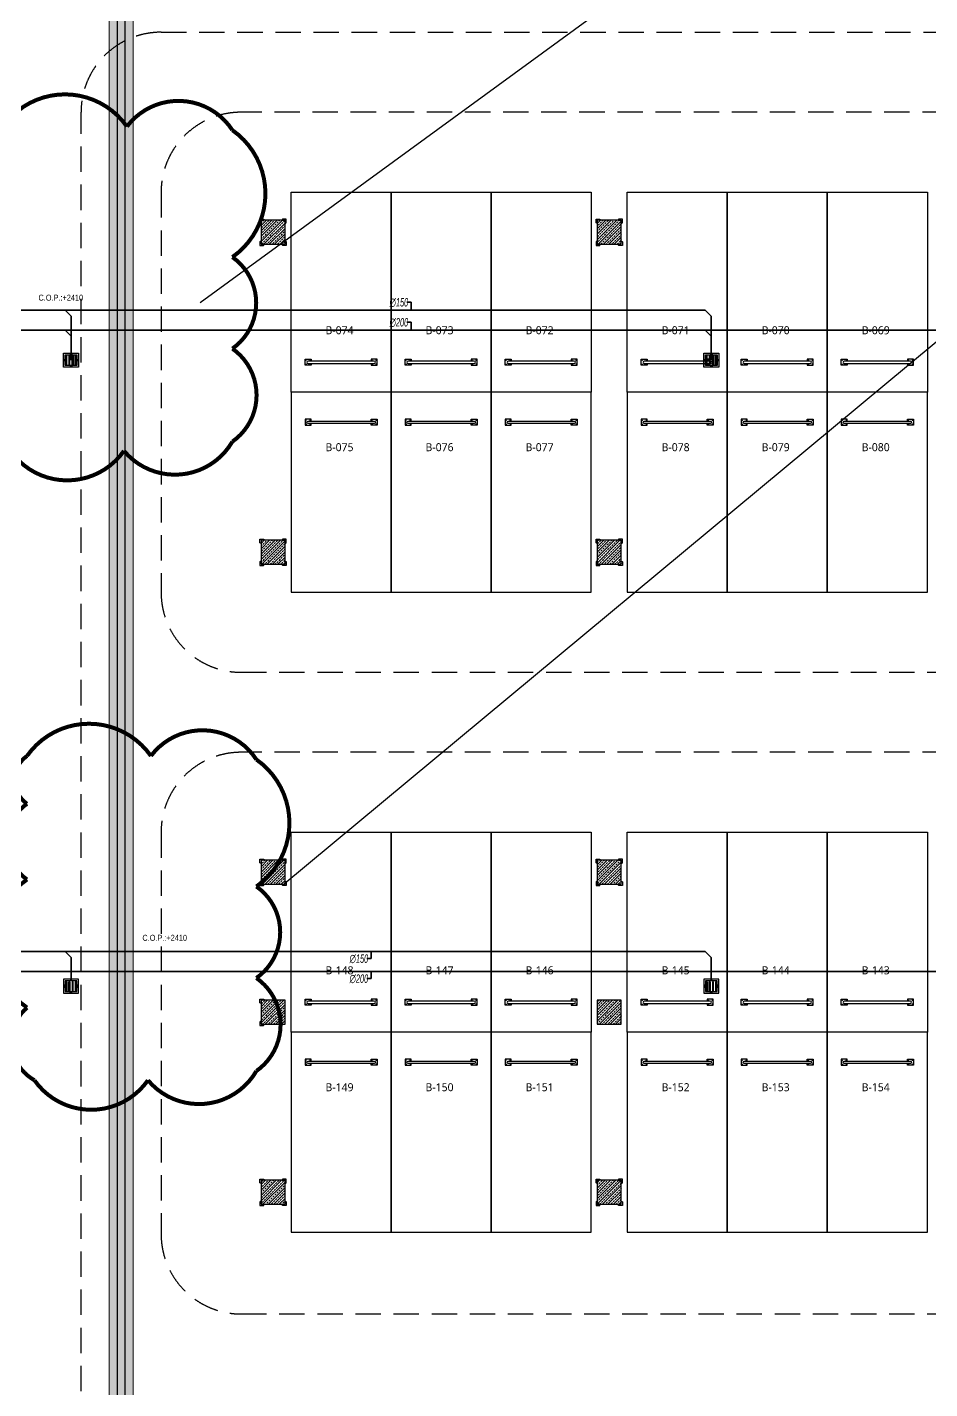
# Model space of a CAD drawing. Header units: millimetres. Extents: x -379292 to 1221486, y 92049 to 447512.
# Drawn here: x 65703 to 88258, y 235708 to 269744 of the extents above; entities that cross this region are included whole.
import ezdxf
from ezdxf.enums import TextEntityAlignment as Align

# ---------------------------------------------------------------- set-up
doc = ezdxf.new("R2010")
doc.units = ezdxf.units.MM
doc.linetypes.add('HIDDEN', pattern=[9.525, 6.35, -3.175])
for name, color, linetype, lineweight in [('0-KRCN-SHT YAĞMURSUYUBORUSU-100', 3, 'PISSU_LINE50', 35), ('0-KRCN-SHT-KOLADI-YAZIYAĞMURSUYU', 4, 'Continuous', 35), ('E_CT_KA', 4, 'Continuous', 9)]:
    doc.layers.add(name, color=color, linetype=linetype, lineweight=lineweight)
for name, color, linetype in [('04_RAIN INLET', 51, 'Continuous'), ('05_HATCH CONCRETE', 141, 'Continuous'), ('05_SYMBOL', 2, 'Continuous'), ('202-A-Y-MahalAd', 141, 'Continuous'), ('E_CT_ZA', 6, 'Continuous'), ('M_YANGIN_SPR_ CAP', 7, 'Continuous')]:
    doc.layers.add(name, color=color, linetype=linetype)
doc.styles.add('DOA.ARIAL', font='arial.ttf')
doc.styles.add('MUF', font='isocpeur.ttf')
doc.styles.get("Standard").update_dxf_attribs({"font": 'segoeuil.ttf'})
doc.styles.add('ÇAP-2', font='ARIALNBI.TTF')
doc.linetypes.add('PISSU_LINE50', pattern='A,50,-10,["C",MUF,S=10,R=0,X=1,Y=-5],0', length=60)
pattern_1 = [(225, (905000, -3e-07), (67.351921, -67.351921), []), (225, (904932.65, -3e-07), (67.351921, -67.351921), [47.625, -23.8125])]

# ---------------------------------------------------------------- blocks, each defined once
blk = doc.blocks.new('202_Vida')
at = {"color": 0, "linetype": 'ByBlock', "ltscale": 0.2}
for points in [[(1, 0), (-1, 0)], [(0, 1), (0, -1)]]:
    blk.add_lwpolyline(points, dxfattribs=at)
at = {"color": 0, "linetype": 'ByBlock'}
for radius in [0.42, 0.23, 0.155]:
    blk.add_circle((0, 0), radius, dxfattribs=at)
blk = doc.blocks.new('202_Stoper')
at = {"color": 0, "linetype": 'ByBlock'}
for points in [[(-750, -30), (-750, -75), (-900, -75), (-900, 75), (-750, 75), (-750, 30)], [(750, -30), (750, -75), (900, -75), (900, 75), (750, 75), (750, 30)]]:
    blk.add_lwpolyline(points, dxfattribs=at)
blk.add_lwpolyline([(825, -30, 1), (825, 30), (-825, 30, 1), (-825, -30)], format="xyb", close=True, dxfattribs=at)
at = {"color": 0, "linetype": 'ByBlock', "yscale": 10, "zscale": 10, "rotation": 180}
for p, xscale in [((-877, 53), -10), ((-772, 53), 10), ((772, 53), -10), ((877, 53), 10)]:
    blk.add_blockref('202_Vida', p, dxfattribs=dict(at, xscale=xscale))
at = {"color": 0, "linetype": 'ByBlock', "yscale": 10, "zscale": 10}
for p, xscale in [((-877, -52), 10), ((-772, -52), -10), ((772, -52), 10), ((877, -52), -10)]:
    blk.add_blockref('202_Vida', p, dxfattribs=dict(at, xscale=xscale))
blk = doc.blocks.new('202_Mahalblok')
at = {"color": 0, "linetype": 'ByBlock', "flags": 128}
blk.add_lwpolyline([(0, 0), (0, 5000), (2500, 5000), (2500, 0)], close=True, dxfattribs=at)
at = {"color": 252}
blk.add_blockref('202_Stoper', (1250, 750), dxfattribs=at)
at = {"color": 0, "linetype": 'ByBlock', "ltscale": 25}
blk.add_attdef('MAHALNO', text='', height=200, dxfattribs=at).set_placement((1209, 1390), align=Align.BOTTOM_CENTER)
blk = doc.blocks.new('bariyer')
at = {"color": 8, "ltscale": 25}
blk.add_lwpolyline([(0, -70), (15, -70, 0.414214), (30, -55), (30, 30), (-55, 30, 0.414214), (-70, 15), (-70, 0), (0, 0)], format="xyb", close=True, dxfattribs=at)
blk = doc.blocks.new('OtoParkBodrumKatMimari')
at = {"layer": '05_HATCH CONCRETE'}
h = blk.add_hatch(dxfattribs=at)
h.set_pattern_fill('ANSI33', color=8, scale=15, angle=180, style=0)
h.set_pattern_definition(pattern_1)
h.paths.add_polyline_path([(20500, 164100), (19900, 164100), (19900, 163500), (20500, 163500)])
h = blk.add_hatch(dxfattribs=at)
h.set_pattern_fill('ANSI33', color=8, scale=15, angle=180, style=0)
h.set_pattern_definition(pattern_1)
h.paths.add_polyline_path([(28900, 164100), (28300, 164100), (28300, 163500), (28900, 163500)])
h = blk.add_hatch(dxfattribs=at)
h.set_pattern_fill('ANSI33', color=8, scale=15, angle=180, style=0)
h.set_pattern_definition(pattern_1)
h.paths.add_polyline_path([(20500, 156100), (19900, 156100), (19900, 155500), (20500, 155500)])
h = blk.add_hatch(dxfattribs=at)
h.set_pattern_fill('ANSI33', color=8, scale=15, angle=180, style=0)
h.set_pattern_definition(pattern_1)
h.paths.add_polyline_path([(28900, 156100), (28300, 156100), (28300, 155500), (28900, 155500)])
h = blk.add_hatch(dxfattribs=at)
h.set_pattern_fill('ANSI33', color=8, scale=15, angle=180, style=0)
h.set_pattern_definition(pattern_1)
h.paths.add_polyline_path([(20500, 148100), (19900, 148100), (19900, 147500), (20500, 147500)])
h = blk.add_hatch(dxfattribs=at)
h.set_pattern_fill('ANSI33', color=8, scale=15, angle=180, style=0)
h.set_pattern_definition(pattern_1)
h.paths.add_polyline_path([(28900, 148100), (28300, 148100), (28300, 147500), (28900, 147500)])
h = blk.add_hatch(dxfattribs=at)
h.set_pattern_fill('ANSI33', color=8, scale=15, angle=180, style=0)
h.set_pattern_definition(pattern_1)
h.paths.add_polyline_path([(20500, 144600), (19900, 144600), (19900, 144000), (20500, 144000)])
h = blk.add_hatch(dxfattribs=at)
h.set_pattern_fill('ANSI33', color=8, scale=15, angle=180, style=0)
h.set_pattern_definition(pattern_1)
h.paths.add_polyline_path([(28900, 144600), (28300, 144600), (28300, 144000), (28900, 144000)])
h = blk.add_hatch(dxfattribs=at)
h.set_pattern_fill('ANSI33', color=8, scale=15, angle=180, style=0)
h.set_pattern_definition(pattern_1)
h.paths.add_polyline_path([(20500, 140100), (19900, 140100), (19900, 139500), (20500, 139500)])
h = blk.add_hatch(dxfattribs=at)
h.set_pattern_fill('ANSI33', color=8, scale=15, angle=180, style=0)
h.set_pattern_definition(pattern_1)
h.paths.add_polyline_path([(28900, 140100), (28300, 140100), (28300, 139500), (28900, 139500)])
at = {"color": 5}
for points in [[(20500, 164100), (19900, 164100), (19900, 163500), (20500, 163500)], [(28900, 164100), (28300, 164100), (28300, 163500), (28900, 163500)], [(20500, 156100), (19900, 156100), (19900, 155500), (20500, 155500)], [(28900, 156100), (28300, 156100), (28300, 155500), (28900, 155500)], [(20500, 148100), (19900, 148100), (19900, 147500), (20500, 147500)], [(28900, 148100), (28300, 148100), (28300, 147500), (28900, 147500)], [(20500, 144600), (19900, 144600), (19900, 144000), (20500, 144000)], [(28900, 144600), (28300, 144600), (28300, 144000), (28900, 144000)], [(20500, 140100), (19900, 140100), (19900, 139500), (20500, 139500)], [(28900, 140100), (28300, 140100), (28300, 139500), (28900, 139500)]]:
    blk.add_lwpolyline(points, close=True, dxfattribs=at)
at = {"layer": '05_SYMBOL', "color": 252, "linetype": 'HIDDEN', "ltscale": 100}
for points in [[(17400, 168800, 0.414214), (15400, 166800)], [(17400, 138759, 0.414214), (19400, 136759), (128500, 136759, 0.414214), (130500, 138759), (130500, 148800, 0.414214), (128500, 150800), (19400, 150800, 0.414214), (17400, 148800), (17400, 138759)]]:
    blk.add_lwpolyline(points, format="xyb", dxfattribs=at)
for points in [[(17400, 168800), (130500, 168800)], [(15400, 51961), (15400, 166800)]]:
    blk.add_lwpolyline(points, dxfattribs=at)
blk.add_lwpolyline([(130500, 154800), (130500, 164800, 0.414214), (128500, 166800), (19400, 166800, 0.414214), (17400, 164800), (17400, 154800, 0.414214), (19400, 152800), (128500, 152800, 0.414214)], format="xyb", close=True, dxfattribs=at)
at = {"layer": '05_SYMBOL', "color": 8, "xscale": -1}
for p in [(19900, 164100), (28300, 164100), (19900, 156100), (28300, 156100), (19900, 148100), (28300, 148100), (19900, 144600), (19900, 140100), (28300, 140100)]:
    blk.add_blockref('bariyer', p, dxfattribs=at)
at = {"layer": '05_SYMBOL', "color": 8}
for p in [(20500, 164100), (28900, 164100), (20500, 156100), (28900, 156100), (20500, 148100), (28900, 148100), (20500, 140100), (28900, 140100)]:
    blk.add_blockref('bariyer', p, dxfattribs=at)
at = {"layer": '05_SYMBOL', "color": 8, "rotation": 180}
for p in [(19900, 163500), (28300, 163500), (19900, 155500), (28300, 155500), (19900, 147500), (28300, 147500), (19900, 144000), (19900, 139500), (28300, 139500)]:
    blk.add_blockref('bariyer', p, dxfattribs=at)
at = {"layer": '05_SYMBOL', "color": 8, "xscale": -1, "rotation": 180}
for p in [(20500, 163500), (28900, 163500), (20500, 155500), (28900, 155500), (20500, 147500), (28900, 147500), (20500, 139500), (28900, 139500)]:
    blk.add_blockref('bariyer', p, dxfattribs=at)
at = {"layer": '202-A-Y-MahalAd', "color": 8, "ltscale": 25}
for p, values in [((20650, 159800), {'MAHALNO': 'B-074'}), ((23150, 159800), {'MAHALNO': 'B-073'}), ((25650, 159800), {'MAHALNO': 'B-072'}), ((29050, 159800), {'MAHALNO': 'B-071'}), ((31550, 159800), {'MAHALNO': 'B-070'}), ((34050, 159800), {'MAHALNO': 'B-069'}), ((20650, 143800), {'MAHALNO': 'B-148'}), ((23150, 143800), {'MAHALNO': 'B-147'}), ((25650, 143800), {'MAHALNO': 'B-146'}), ((29050, 143800), {'MAHALNO': 'B-145'}), ((31550, 143800), {'MAHALNO': 'B-144'}), ((34050, 143800), {'MAHALNO': 'B-143'})]:
    blk.add_blockref('202_Mahalblok', p, dxfattribs=at).add_auto_attribs(values)
ref = blk.add_blockref('202_Mahalblok', (20650, 159800), dxfattribs=dict(at, xscale=-1, rotation=180))
ref.add_attrib('MAHALNO', 'B-075', dxfattribs={"layer": '0', "color": 0, "linetype": 'ByBlock', "ltscale": 25, "height": 200}).set_placement((21859, 158267), align=Align.BOTTOM_CENTER)
ref = blk.add_blockref('202_Mahalblok', (23150, 159800), dxfattribs=dict(at, xscale=-1, rotation=180))
ref.add_attrib('MAHALNO', 'B-076', dxfattribs={"layer": '0', "color": 0, "linetype": 'ByBlock', "ltscale": 25, "height": 200}).set_placement((24359, 158267), align=Align.BOTTOM_CENTER)
ref = blk.add_blockref('202_Mahalblok', (25650, 159800), dxfattribs=dict(at, xscale=-1, rotation=180))
ref.add_attrib('MAHALNO', 'B-077', dxfattribs={"layer": '0', "color": 0, "linetype": 'ByBlock', "ltscale": 25, "height": 200}).set_placement((26859, 158267), align=Align.BOTTOM_CENTER)
ref = blk.add_blockref('202_Mahalblok', (29050, 159800), dxfattribs=dict(at, xscale=-1, rotation=180))
ref.add_attrib('MAHALNO', 'B-078', dxfattribs={"layer": '0', "color": 0, "linetype": 'ByBlock', "ltscale": 25, "height": 200}).set_placement((30259, 158267), align=Align.BOTTOM_CENTER)
ref = blk.add_blockref('202_Mahalblok', (31550, 159800), dxfattribs=dict(at, xscale=-1, rotation=180))
ref.add_attrib('MAHALNO', 'B-079', dxfattribs={"layer": '0', "color": 0, "linetype": 'ByBlock', "ltscale": 25, "height": 200}).set_placement((32759, 158267), align=Align.BOTTOM_CENTER)
ref = blk.add_blockref('202_Mahalblok', (34050, 159800), dxfattribs=dict(at, xscale=-1, rotation=180))
ref.add_attrib('MAHALNO', 'B-080', dxfattribs={"layer": '0', "color": 0, "linetype": 'ByBlock', "ltscale": 25, "height": 200}).set_placement((35259, 158267), align=Align.BOTTOM_CENTER)
ref = blk.add_blockref('202_Mahalblok', (20650, 143800), dxfattribs=dict(at, xscale=-1, rotation=180))
ref.add_attrib('MAHALNO', 'B-149', dxfattribs={"layer": '0', "color": 0, "linetype": 'ByBlock', "ltscale": 25, "height": 200}).set_placement((21859, 142267), align=Align.BOTTOM_CENTER)
ref = blk.add_blockref('202_Mahalblok', (23150, 143800), dxfattribs=dict(at, xscale=-1, rotation=180))
ref.add_attrib('MAHALNO', 'B-150', dxfattribs={"layer": '0', "color": 0, "linetype": 'ByBlock', "ltscale": 25, "height": 200}).set_placement((24359, 142267), align=Align.BOTTOM_CENTER)
ref = blk.add_blockref('202_Mahalblok', (25650, 143800), dxfattribs=dict(at, xscale=-1, rotation=180))
ref.add_attrib('MAHALNO', 'B-151', dxfattribs={"layer": '0', "color": 0, "linetype": 'ByBlock', "ltscale": 25, "height": 200}).set_placement((26859, 142267), align=Align.BOTTOM_CENTER)
ref = blk.add_blockref('202_Mahalblok', (29050, 143800), dxfattribs=dict(at, xscale=-1, rotation=180))
ref.add_attrib('MAHALNO', 'B-152', dxfattribs={"layer": '0', "color": 0, "linetype": 'ByBlock', "ltscale": 25, "height": 200}).set_placement((30259, 142267), align=Align.BOTTOM_CENTER)
ref = blk.add_blockref('202_Mahalblok', (31550, 143800), dxfattribs=dict(at, xscale=-1, rotation=180))
ref.add_attrib('MAHALNO', 'B-153', dxfattribs={"layer": '0', "color": 0, "linetype": 'ByBlock', "ltscale": 25, "height": 200}).set_placement((32759, 142267), align=Align.BOTTOM_CENTER)
ref = blk.add_blockref('202_Mahalblok', (34050, 143800), dxfattribs=dict(at, xscale=-1, rotation=180))
ref.add_attrib('MAHALNO', 'B-154', dxfattribs={"layer": '0', "color": 0, "linetype": 'ByBlock', "ltscale": 25, "height": 200}).set_placement((35259, 142267), align=Align.BOTTOM_CENTER)
blk = doc.blocks.new('*U674')
h = blk.add_hatch()
h.set_pattern_fill('ANSI33', color=0, scale=50, angle=1, style=0)
h.paths.add_polyline_path([(-115637, 200), (9483, 200), (9483, 0), (-115637, 0)])
at = {"color": 0}
blk.add_lwpolyline([(-115637, 200), (9483, 200), (9483, 0), (-115637, 0)], close=True, dxfattribs=at)
at = {"ltscale": 25, "flags": 1}
for tag, p in [('YUKSEKLIK', (-229, -149)), ('KALINLIK', (-229, -213))]:
    blk.add_attdef(tag, p, '', height=50, dxfattribs=at)
blk = doc.blocks.new('*U721')
h = blk.add_hatch()
h.set_pattern_fill('ANSI33', color=0, scale=50, angle=1, style=0)
h.paths.add_polyline_path([(-122433, 600), (2779, 600), (2779, 0), (-122433, 0)])
at = {"color": 0}
blk.add_lwpolyline([(-122433, 600), (2779, 600), (2779, 0), (-122433, 0)], close=True, dxfattribs=at)
at = {"ltscale": 25, "flags": 1}
for tag, p in [('YUKSEKLIK', (-229, -149)), ('KALINLIK', (-229, -213))]:
    blk.add_attdef(tag, p, '', height=50, dxfattribs=at)
blk = doc.blocks.new('A$C15ead506')
at = {"layer": 'E_CT_KA', "color": 6, "rotation": 270}
blk.add_blockref('*U721', (-54200, 54037), dxfattribs=at)
at = {"layer": 'E_CT_ZA', "color": 30, "xscale": -1, "rotation": 270}
blk.add_blockref('*U674', (-54000, 166987), dxfattribs=at)
blk = doc.blocks.new('G$CBAC204B7')
at = {"layer": '04_RAIN INLET', "color": 2}
for p, q in [((0.37, 0.35), (-0.37, 0.35)), ((-0.37, 0.35), (-0.37, -0.35)), ((0.288, 0.268), (-0.288, 0.268)), ((-0.288, 0.268), (-0.288, -0.268)), ((-0.246, 0.227), (-0.247, -0.227)), ((-0.205, 0.227), (-0.246, 0.227)), ((-0.205, 0.227), (-0.206, -0.227)), ((-0.103, -0.227), (-0.103, 0.227)), ((-0.103, 0.227), (-0.061, 0.227)), ((-0.061, 0.227), (-0.062, -0.227)), ((0.062, 0.227), (0.062, -0.227)), ((0.103, 0.227), (0.062, 0.227)), ((0.103, -0.227), (0.103, 0.227)), ((0.206, 0.227), (0.206, -0.227)), ((0.247, 0.227), (0.206, 0.227)), ((0.247, 0.227), (0.247, -0.227)), ((0.288, -0.268), (0.288, 0.268)), ((0.37, -0.35), (0.37, 0.35)), ((-0.37, -0.35), (0.37, -0.35)), ((-0.288, -0.268), (0.288, -0.268)), ((-0.206, -0.227), (-0.247, -0.227)), ((-0.103, -0.227), (-0.062, -0.227)), ((0.103, -0.227), (0.062, -0.227)), ((0.247, -0.227), (0.206, -0.227))]:
    blk.add_line(p, q, dxfattribs=at)
at = {"layer": '04_RAIN INLET', "color": 2, "ltscale": 50}
for p, q in [((-0.288, 0.053), (-0.329, 0.053)), ((0.041, 0.309), (-0.041, 0.309)), ((-0.041, 0.268), (-0.041, 0.309)), ((0.041, 0.268), (0.041, 0.309)), ((0.329, 0.053), (0.288, 0.053)), ((-0.288, -0.053), (-0.329, -0.053)), ((-0.041, -0.309), (-0.041, -0.268)), ((0.041, -0.309), (0.041, -0.268)), ((0.329, -0.053), (0.288, -0.053))]:
    blk.add_line(p, q, dxfattribs=at)
at = {"layer": '04_RAIN INLET', "color": 2, "ltscale": 50, "extrusion": (-2.90481e-21, 1.6744e-09, 1)}
for points in [[(-0.329, 0.053), (-0.329, -0.053)], [(0.329, -0.053), (0.329, 0.053)], [(-0.041, -0.309), (0.041, -0.309)]]:
    blk.add_lwpolyline(points, dxfattribs=at)
blk = doc.blocks.new('IZGARA')
at = {"layer": '04_RAIN INLET', "color": 2}
blk.add_blockref('G$CBAC204B7', (0, 0), dxfattribs=at)
blk = doc.blocks.new('A$Cbceac246')
at = {"layer": '0-KRCN-SHT YAĞMURSUYUBORUSU-100'}
for p, q in [((-3930, 16155), (-6581.1, 16155)), ((-5530, 16155), (-5515, 16140)), ((-5515, 16080, 0), (-5515, 16140)), ((-3930, 16155), (-3915, 16140)), ((-3915, 16080), (-3915, 16140)), ((-730, 16105), (-6581.1, 16105)), ((-5530, 16105), (-5515, 16090)), ((-3930, 16105), (-3915, 16090)), ((-5515, 16030, 0), (-5515, 16090)), ((-3915, 16030), (-3915, 16090)), ((-3930.1, 14552.3), (-6565.7, 14552.3)), ((-5530, 14552.3), (-5515, 14537.3)), ((-5515, 14482.5), (-5515, 14537.3)), ((-3930.1, 14552.3), (-3915.1, 14537.3)), ((-3915, 14482.5), (-3915.1, 14537.3)), ((-730.1, 14502.3), (-6565.7, 14502.3))]:
    blk.add_line(p, q, dxfattribs=at)
at = {"layer": '0-KRCN-SHT-KOLADI-YAZIYAĞMURSUYU', "linetype": 'Continuous'}
for p, q in [((-4675.9, 16175), (-4664.7, 16175)), ((-4675.9, 16175), (-4664.7, 16175)), ((-4664.7, 16156.8), (-4664.7, 16175)), ((-4664.7, 16156.8), (-4664.7, 16175)), ((-4675.9, 16125), (-4664.7, 16125)), ((-4675.9, 16125), (-4664.7, 16125)), ((-4664.7, 16106.8), (-4664.7, 16125)), ((-4664.7, 16106.8), (-4664.7, 16125)), ((-4775.9, 14534.1), (-4764.7, 14534.1)), ((-4775.9, 14534.1), (-4764.7, 14534.1)), ((-4764.7, 14552.3), (-4764.7, 14534.1)), ((-4764.7, 14552.3), (-4764.7, 14534.1)), ((-4764.7, 14502.3), (-4764.7, 14484.1)), ((-4764.7, 14502.3), (-4764.7, 14484.1)), ((-4775.9, 14484.1), (-4764.7, 14484.1)), ((-4775.9, 14484.1), (-4764.7, 14484.1))]:
    blk.add_line(p, q, dxfattribs=at)
at = {"layer": '04_RAIN INLET', "yscale": 50.00000000000001, "zscale": 50.00000000000001}
for p, xscale, rotation in [((-5515, 16030, 0), -50.00000000000001, 180.0000000154683), ((-3914.9, 16030), -50.00000000000001, 180.0000000154683), ((-5515, 14465, 0), 50.00000000000001, 359.9999999845318), ((-3915, 14465, 0), 50.00000000000001, 359.9999999845318)]:
    blk.add_blockref('IZGARA', p, dxfattribs=dict(at, xscale=xscale, rotation=rotation))
at = {"layer": '0-KRCN-SHT-KOLADI-YAZIYAĞMURSUYU', "linetype": 'Continuous', "style": 'ÇAP-2', "width": 0.7}
for s, p in [('∅150', (-4719, 16175)), ('∅200', (-4719, 16125)), ('∅150', (-4819, 14534.3)), ('∅200', (-4819, 14484.3))]:
    blk.add_text(s, height=21, dxfattribs=at).set_placement(p, align=Align.MIDDLE_LEFT)

msp = doc.modelspace()

# ---------------------------------------------------------------- block references
at = {"color": 8}
msp.add_blockref('OtoParkBodrumKatMimari', (51648, 100818.8), dxfattribs=at)

# ---------------------------------------------------------------- next in the draw order: linework, layer by layer
at = {"color": 3}
for p, q in [((230472.9, 380018.7), (70028.4, 262853.2)), ((72093, 248303.8), (230472.9, 380018.7))]:
    msp.add_line(p, q, dxfattribs=at)
at = {"color": 2, "const_width": 100}
for points in [[(65098, 267260, -0.5205671), (68194.1, 267260, -0.5205671), (70829.3, 267171.2, -0.5205671), (70829.3, 263997, -0.5205671), (70829.3, 261709.4, -0.5205671), (70829.3, 259384.2, -0.5205671), (68120.3, 259154.4, -0.5205671), (65282.7, 259154.4, -0.5205671), (65098, 260969.6, -0.5205671), (65098, 264172.3, -0.5205671), (65098, 266065.8, -0.5205671)], [(65698, 251526.6, -0.5205671), (68794.1, 251526.6, -0.5205671), (71429.3, 251437.7, -0.5205671), (71429.3, 248263.6, -0.5205671), (71429.3, 245975.9, -0.5205671), (71429.3, 243650.8, -0.5205671), (68720.3, 243420.9, -0.5205671), (65882.7, 243420.9, -0.5205671), (65698, 245236.1, -0.5205671), (65698, 248438.8, -0.5205671), (65698, 250332.3, -0.5205671)]]:
    msp.add_lwpolyline(points, format="xyb", close=True, dxfattribs=at)

# ---------------------------------------------------------------- next in the draw order: block references
at = {"color": 30, "xscale": 10, "yscale": 10, "zscale": 10}
msp.add_blockref('A$Cbceac246', (121948, 101118.8), dxfattribs=at)
at = {"color": 30}
msp.add_blockref('A$C15ead506', (121948, 101118.8), dxfattribs=at)

# ---------------------------------------------------------------- next in the draw order: texts
at = {"layer": 'M_YANGIN_SPR_ CAP', "ltscale": 0.01, "style": 'DOA.ARIAL', "width": 0.8}
for p in [(66542.1, 263058.9, -155276.6), (69138.1, 247055.9, -155276.6)]:
    msp.add_text('C.O.P.:+2410', height=150, rotation=0, dxfattribs=at).set_placement(p, align=Align.TOP_CENTER)

doc.saveas('drawing.dxf')
